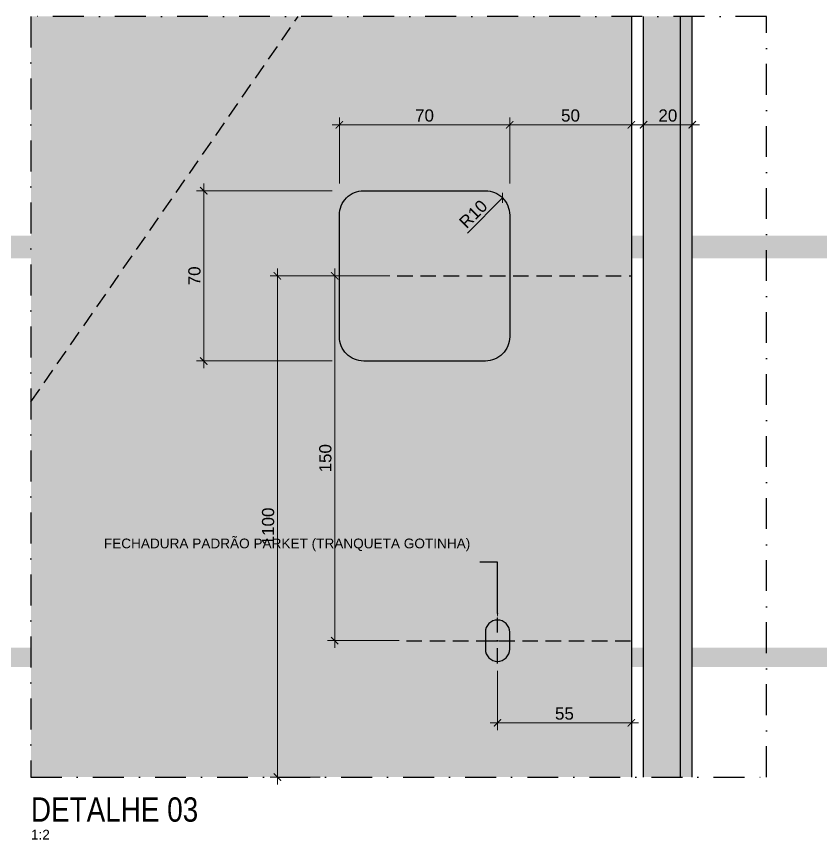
# Model space of a CAD drawing. Header units: millimetres. Extents: x -63251 to 507826, y 5339 to 217512.
# Drawn here: x 113545 to 113875.8, y 103603.4 to 103941.9 of the extents above; entities that cross this region are included whole.
import ezdxf
from ezdxf import colors
from ezdxf.entities.mleader import LeaderData, LeaderLine
from ezdxf.math import Vec2, Vec3

# ---------------------------------------------------------------- set-up
doc = ezdxf.new("R2010")
doc.units = ezdxf.units.MM
doc.header["$PDMODE"] = 3
doc.linetypes.add('TRAÇO 1-1', pattern=[9.525, 6.35, -3.175])
doc.linetypes.add('TRAÇO E PONTO 1-1', pattern=[25.4, 12.7, -6.35, 0, -6.35])
doc.layers.add('ARQ-COTA', color=12, linetype='Continuous', lineweight=9)
for name, color, linetype in [('COTAS', 9, 'Continuous'), ('FERRAGEM', 3, 'Continuous'), ('HACHURA', 21, 'Continuous'), ('LAYOUT', 4, 'Continuous'), ('MARCENARIA', 4, 'Continuous'), ('MARCENARIA . M', 4, 'Continuous'), ('PAREDE', 94, 'Continuous'), ('PROJEÇÃO', 8, 'Continuous'), ('TEXTO', 105, 'Continuous'), ('TEXTO TRAÇO PONTO', 105, 'TRAÇO E PONTO 1-1')]:
    doc.layers.add(name, color=color, linetype=linetype)
doc.styles.add('1-1', font='arial.ttf', dxfattribs={"height": 0.2})
doc.styles.add('PADRÃO', font='arial.ttf')
doc.styles.add('TITULO', font='swissck.ttf')
doc.dimstyles.new('1-2', dxfattribs={"dimscale": 2, "dimtxt": 2.5, "dimasz": 1.5, "dimexe": 1.5, "dimexo": 1.5, "dimtad": 1, "dimtxsty": 'PADRÃO', "dimblk": 'ARCHTICK', "dimcen": 2.5, "dimdle": 1.5, "dimclrd": 9, "dimclre": 9, "dimclrt": 6, "dimadec": 0, "dimazin": 0, "dimtfac": 1, "dimtmove": 0, "dimatfit": 3, "dimfxl": 1.25, "dimlwd": -1, "dimlwe": -1, "dimarcsym": 0})

# ---------------------------------------------------------------- blocks, each defined once
blk = doc.blocks.new('_ArchTick')
at = {"color": 0, "linetype": 'ByBlock', "const_width": 0.15}
blk.add_lwpolyline([(-0.5, -0.5), (0.5, 0.5)], dxfattribs=at)
blk = doc.blocks.new('*D1040')
at = {"layer": 'ARQ-COTA', "color": 9, "transparency": 16777216}
for p, q in [((113677.69, 103873.2), (113677.69, 103900.32)), ((113747.69, 103873.2), (113747.69, 103900.32)), ((113674.69, 103897.32), (113750.69, 103897.32))]:
    blk.add_line(p, q, dxfattribs=at)
at = {"layer": 'Defpoints', "color": 0, "transparency": 16777216}
for p in [(113747.69, 103897.32), (113677.69, 103870.2), (113747.69, 103870.2)]:
    blk.add_point(p, dxfattribs=at)
at = {"layer": 'ARQ-COTA', "color": 9, "transparency": 16777216, "xscale": 3, "yscale": 3, "zscale": 3, "rotation": 180}
blk.add_blockref('_ArchTick', (113677.69, 103897.32), dxfattribs=at)
at = {"layer": 'ARQ-COTA', "color": 9, "transparency": 16777216, "xscale": 3, "yscale": 3, "zscale": 3}
blk.add_blockref('_ArchTick', (113747.69, 103897.32), dxfattribs=at)
at = {"layer": 'ARQ-COTA', "color": 6, "transparency": 16777216, "insert": (113712.69, 103901.12), "char_height": 5, "attachment_point": 5, "style": 'PADRÃO'}
blk.add_mtext('70', dxfattribs=at)
blk = doc.blocks.new('*D1041')
at = {"layer": 'ARQ-COTA', "color": 9, "transparency": 16777216}
for p, q in [((113621.96, 103873.2), (113621.96, 103797.2)), ((113674.69, 103870.2), (113618.96, 103870.2)), ((113674.69, 103800.2), (113618.96, 103800.2))]:
    blk.add_line(p, q, dxfattribs=at)
at = {"layer": 'Defpoints', "color": 0, "transparency": 16777216}
for p in [(113677.69, 103870.2), (113621.96, 103800.2), (113677.69, 103800.2)]:
    blk.add_point(p, dxfattribs=at)
at = {"layer": 'ARQ-COTA', "color": 9, "transparency": 16777216, "xscale": 3, "yscale": 3, "zscale": 3}
for p, rotation in [((113621.96, 103870.2), 90), ((113621.96, 103800.2), 270)]:
    blk.add_blockref('_ArchTick', p, dxfattribs=dict(at, rotation=rotation))
at = {"layer": 'ARQ-COTA', "color": 6, "transparency": 16777216, "insert": (113618.16, 103835.2), "char_height": 5, "attachment_point": 5, "rotation": 90, "style": 'PADRÃO'}
blk.add_mtext('70', dxfattribs=at)
blk = doc.blocks.new('*D1042')
at = {"layer": 'ARQ-COTA', "color": 9, "transparency": 16777216}
for p, q in [((113747.69, 103873.2), (113747.69, 103900.32)), ((113797.69, 103871.22), (113797.69, 103900.32)), ((113744.69, 103897.32), (113800.69, 103897.32))]:
    blk.add_line(p, q, dxfattribs=at)
at = {"layer": 'Defpoints', "color": 0, "transparency": 16777216}
for p in [(113797.69, 103897.32), (113747.69, 103870.2), (113797.69, 103868.22)]:
    blk.add_point(p, dxfattribs=at)
at = {"layer": 'ARQ-COTA', "color": 9, "transparency": 16777216, "xscale": 3, "yscale": 3, "zscale": 3, "rotation": 180}
blk.add_blockref('_ArchTick', (113747.69, 103897.32), dxfattribs=at)
at = {"layer": 'ARQ-COTA', "color": 9, "transparency": 16777216, "xscale": 3, "yscale": 3, "zscale": 3}
blk.add_blockref('_ArchTick', (113797.69, 103897.32), dxfattribs=at)
at = {"layer": 'ARQ-COTA', "color": 6, "transparency": 16777216, "insert": (113772.69, 103901.12), "char_height": 5, "attachment_point": 5, "style": 'PADRÃO'}
blk.add_mtext('50', dxfattribs=at)
blk = doc.blocks.new('*D1043')
at = {"layer": 'ARQ-COTA', "color": 9, "transparency": 16777216}
blk.add_line((113730.31, 103852.82), (113744.76, 103867.27), dxfattribs=at)
at = {"layer": 'Defpoints', "color": 0, "transparency": 16777216}
for p in [(113744.76, 103867.27), (113737.69, 103860.2)]:
    blk.add_point(p, dxfattribs=at)
at = {"layer": 'ARQ-COTA', "color": 9, "transparency": 16777216, "xscale": 3, "yscale": 3, "zscale": 3, "rotation": 44.99999999941042}
blk.add_blockref('_ArchTick', (113744.76, 103867.27), dxfattribs=at)
at = {"layer": 'ARQ-COTA', "color": 6, "transparency": 16777216, "insert": (113732.73, 103860.61), "char_height": 5, "attachment_point": 5, "rotation": 45, "style": 'PADRÃO'}
blk.add_mtext('R10', dxfattribs=at)
blk = doc.blocks.new('*D1044')
at = {"layer": 'ARQ-COTA', "color": 9, "transparency": 16777216}
for p, q in [((113802.69, 103871.22), (113802.69, 103900.32)), ((113822.69, 103876.9), (113822.69, 103900.32)), ((113799.69, 103897.32), (113825.69, 103897.32))]:
    blk.add_line(p, q, dxfattribs=at)
at = {"layer": 'Defpoints', "color": 0, "transparency": 16777216}
for p in [(113822.69, 103897.32), (113822.69, 103873.9), (113802.69, 103868.22)]:
    blk.add_point(p, dxfattribs=at)
at = {"layer": 'ARQ-COTA', "color": 9, "transparency": 16777216, "xscale": 3, "yscale": 3, "zscale": 3, "rotation": 180}
blk.add_blockref('_ArchTick', (113802.69, 103897.32), dxfattribs=at)
at = {"layer": 'ARQ-COTA', "color": 9, "transparency": 16777216, "xscale": 3, "yscale": 3, "zscale": 3}
blk.add_blockref('_ArchTick', (113822.69, 103897.32), dxfattribs=at)
at = {"layer": 'ARQ-COTA', "color": 6, "transparency": 16777216, "insert": (113812.69, 103901.12), "char_height": 5, "attachment_point": 5, "style": 'PADRÃO'}
blk.add_mtext('20', dxfattribs=at)
blk = doc.blocks.new('*D1045')
at = {"layer": 'ARQ-COTA', "color": 9, "transparency": 16777216}
for p, q in [((113742.69, 103672.79), (113742.69, 103648.4)), ((113797.69, 103653.79), (113797.69, 103648.4)), ((113739.69, 103651.4), (113800.69, 103651.4))]:
    blk.add_line(p, q, dxfattribs=at)
at = {"layer": 'Defpoints', "color": 0, "transparency": 16777216}
for p in [(113742.69, 103675.79), (113797.69, 103656.79), (113797.69, 103651.4)]:
    blk.add_point(p, dxfattribs=at)
at = {"layer": 'ARQ-COTA', "color": 9, "transparency": 16777216, "xscale": 3, "yscale": 3, "zscale": 3, "rotation": 180}
blk.add_blockref('_ArchTick', (113742.69, 103651.4), dxfattribs=at)
at = {"layer": 'ARQ-COTA', "color": 9, "transparency": 16777216, "xscale": 3, "yscale": 3, "zscale": 3}
blk.add_blockref('_ArchTick', (113797.69, 103651.4), dxfattribs=at)
at = {"layer": 'ARQ-COTA', "color": 6, "transparency": 16777216, "insert": (113770.19, 103655.19), "char_height": 5, "attachment_point": 5, "style": 'PADRÃO'}
blk.add_mtext('55', dxfattribs=at)
blk = doc.blocks.new('*D1046')
at = {"layer": 'ARQ-COTA', "color": 9, "transparency": 16777216}
for p, q in [((113675.77, 103682.2), (113675.77, 103838.2)), ((113698.49, 103835.2), (113672.77, 103835.2)), ((113702.3, 103685.2), (113672.77, 103685.2))]:
    blk.add_line(p, q, dxfattribs=at)
at = {"layer": 'Defpoints', "color": 0, "transparency": 16777216}
for p in [(113675.77, 103835.2), (113701.49, 103835.2), (113705.3, 103685.2)]:
    blk.add_point(p, dxfattribs=at)
at = {"layer": 'ARQ-COTA', "color": 9, "transparency": 16777216, "xscale": 3, "yscale": 3, "zscale": 3}
for p, rotation in [((113675.77, 103835.2), 90), ((113675.77, 103685.2), 270)]:
    blk.add_blockref('_ArchTick', p, dxfattribs=dict(at, rotation=rotation))
at = {"layer": 'ARQ-COTA', "color": 6, "transparency": 16777216, "insert": (113671.96, 103760.2), "char_height": 5, "attachment_point": 5, "rotation": 90, "style": 'PADRÃO'}
blk.add_mtext('150', dxfattribs=at)
blk = doc.blocks.new('*D1047')
at = {"layer": 'ARQ-COTA', "color": 9, "transparency": 16777216}
for p, q in [((113652.23, 103838.2), (113652.23, 103626.12)), ((113698.49, 103835.2), (113649.23, 103835.2)), ((113669.76, 103629.12), (113649.23, 103629.12))]:
    blk.add_line(p, q, dxfattribs=at)
at = {"layer": 'Defpoints', "color": 0, "transparency": 16777216}
for p in [(113701.49, 103835.2), (113652.23, 103629.12), (113672.76, 103629.12)]:
    blk.add_point(p, dxfattribs=at)
at = {"layer": 'ARQ-COTA', "color": 9, "transparency": 16777216, "xscale": 3, "yscale": 3, "zscale": 3}
for p, rotation in [((113652.23, 103835.2), 90), ((113652.23, 103629.12), 270)]:
    blk.add_blockref('_ArchTick', p, dxfattribs=dict(at, rotation=rotation))
at = {"layer": 'ARQ-COTA', "color": 6, "transparency": 16777216, "insert": (113648.43, 103732.16), "char_height": 5, "attachment_point": 5, "rotation": 90, "style": 'PADRÃO'}
blk.add_mtext('1100', dxfattribs=at)

msp = doc.modelspace()

# ---------------------------------------------------------------- linework, layer by layer
at = {"layer": 'FERRAGEM'}
msp.add_lwpolyline([(113742.688, 103676.696), (113742.688, 103676.696, 0.4142136), (113747.688, 103681.696), (113747.688, 103688.696, 0.4142136), (113742.688, 103693.696), (113742.688, 103693.696, 0.4142136), (113737.688, 103688.696), (113737.688, 103681.696, 0.4142136)], format="xyb", close=True, dxfattribs=at)
at = {"layer": 'LAYOUT', "color": 10, "linetype": 'TRAÇO E PONTO 1-1', "ltscale": 0.5}
for p, q in [((113742.688, 103675.787), (113742.688, 103694.605)), ((113736.721, 103685.196), (113748.656, 103685.196))]:
    msp.add_line(p, q, dxfattribs=at)
at = {"layer": 'PAREDE', "color": 10, "linetype": 'TRAÇO 1-1'}
msp.add_line((113705.298, 103685.196), (113797.688, 103685.196), dxfattribs=at)

# ---------------------------------------------------------------- texts
at = {"layer": 'TEXTO', "color": 1, "insert": (113550.951, 103610.623), "char_height": 10, "width": 220.061, "attachment_point": 7, "style": 'TITULO'}
msp.add_mtext('DETALHE 03', dxfattribs=at)
at = {"layer": 'TEXTO', "insert": (113550.951, 103607.423), "char_height": 4, "width": 48, "attachment_point": 1, "style": 'PADRÃO'}
msp.add_mtext('1:2', dxfattribs=at)

# ---------------------------------------------------------------- dimensions: what is measured, and where the dimension line sits
at = {"layer": 'ARQ-COTA'}
for base, p1, p2, picture, middle in [((113747.688, 103897.322), (113677.688, 103870.196), (113747.688, 103870.196), '*D1040', (113712.688, 103901.125)), ((113797.688, 103897.322), (113747.688, 103870.196), (113797.688, 103868.222), '*D1042', (113772.688, 103901.125)), ((113822.688, 103897.322), (113802.688, 103868.222), (113822.688, 103873.9), '*D1044', (113812.688, 103901.125)), ((113797.688, 103651.398), (113742.688, 103675.787), (113797.688, 103656.786), '*D1045', (113770.188, 103655.191))]:
    dim = msp.add_linear_dim(base=base, p1=p1, p2=p2, dimstyle='1-2', dxfattribs=at)
    dim.commit()
    dim.dimension.update_dxf_attribs({"geometry": picture, "text_midpoint": middle})

# ---------------------------------------------------------------- leaders
at = {"layer": 'COTAS', "ltscale": 0.4}
ml = msp.add_multileader_mtext('Standard', dxfattribs=at)
ml.set_content('BIT 5x5mm', color=105, style='1-1')
ml.set_leader_properties(color=256, linetype='ByLayer', lineweight=-1)
ml.build(insert=Vec2(0, 0))
ml.multileader.update_dxf_attribs({"text_left_attachment_type": 2, "text_right_attachment_type": 2, "dogleg_length": 0.36, "arrow_head_size": 2, "scale": 20})
ctx = ml.context
ctx.base_point, ctx.scale, ctx.arrow_head_size, ctx.landing_gap_size, ctx.plane_origin = Vec3(112929.352, 103918.822), 20, 2, 4, Vec3(112860.376, 103885.611)
ctx.left_attachment, ctx.right_attachment = 2, 2
notes = []
notes.append((ctx, [(0, (1, 1, 0), (112919.293, 103918.822), (1, 0), 10.059, [(0, [(112919.302, 103904.664)], 0, [])])]))
ctx.mtext.insert, ctx.mtext.width, ctx.mtext.flow_direction = Vec3(112933.352, 103920.856), 80.51012, 5
ml = msp.add_multileader_mtext('Standard', dxfattribs=at)
ml.set_content('BIT 5x5mm', color=105, style='1-1')
ml.set_leader_properties(color=256, linetype='ByLayer', lineweight=-1)
ml.build(insert=Vec2(0, 0))
ml.multileader.update_dxf_attribs({"text_left_attachment_type": 2, "text_right_attachment_type": 2, "dogleg_length": 0.36, "arrow_head_size": 2, "scale": 20})
ctx = ml.context
ctx.base_point, ctx.scale, ctx.arrow_head_size, ctx.landing_gap_size, ctx.plane_origin = Vec3(113405.116, 103917.698), 20, 2, 4, Vec3(113468.732, 103909.115)
ctx.left_attachment, ctx.right_attachment = 2, 2
notes.append((ctx, [(0, (1, 1, 0), (113450.97, 103917.698), (-1, 0), 10.059, [(0, [(113450.955, 103904.664)], 0, [])])]))
ctx.mtext.insert, ctx.mtext.width, ctx.mtext.flow_direction = Vec3(113409.116, 103919.732), 80.51012, 5
ml = msp.add_multileader_mtext('Standard', dxfattribs=at)
ml.set_content('{\\fArial|b1|i0|c0|p34;REFORÇO NO VÃO DA PORTA PARA INSTALAÇÃO DE CORTA LUZ}', color=105, style='1-1')
ml.set_leader_properties(color=256, linetype='ByLayer', lineweight=-1)
ml.build(insert=Vec2(0, 0))
ml.multileader.update_dxf_attribs({"text_left_attachment_type": 2, "text_right_attachment_type": 2, "dogleg_length": 0.36, "arrow_head_size": 2, "scale": 20})
ctx = ml.context
ctx.base_point, ctx.scale, ctx.arrow_head_size, ctx.landing_gap_size, ctx.plane_origin = Vec3(113979.116, 103842.912), 20, 2, 4, Vec3(114106.052, 103840.678)
ctx.left_attachment, ctx.right_attachment, ctx.text_align_type = 2, 2, 1
notes.append((ctx, [(1, (1, 1, 0), (113971.916, 103842.912), (1, 0), 7.2, [(1, [(113971.916, 103767.113)], 0, [])])]))
ctx.mtext.insert, ctx.mtext.width, ctx.mtext.alignment, ctx.mtext.flow_direction = Vec3(114032.728, 103849.734), 101.4372, 2, 5
ctx.mtext.has_bg_fill, ctx.mtext.bg_color, ctx.mtext.bg_scale_factor, ctx.mtext.bg_transparency, ctx.mtext.use_window_bg_color = 1, -1023563609, 1.5, 0, 0
ml = msp.add_multileader_mtext('Standard', dxfattribs=at)
ml.set_content('\\pxt3;{\\C10;FECHADURA PADRÃO PARKET (TRANQUETA GOTINHA)}', color=105, style='1-1')
ml.set_leader_properties(color=256, linetype='ByLayer', lineweight=-1)
ml.build(insert=Vec2(0, 0))
ml.multileader.update_dxf_attribs({"text_left_attachment_type": 2, "text_right_attachment_type": 2, "dogleg_length": 0.36, "arrow_head_size": 2, "scale": 20})
ctx = ml.context
ctx.base_point, ctx.scale, ctx.arrow_head_size, ctx.landing_gap_size, ctx.plane_origin = Vec3(113667.679, 103717.41), 20, 2, 4, Vec3(113766.605, 103735.748)
ctx.left_attachment, ctx.right_attachment, ctx.text_align_type = 2, 2, 2
notes.append((ctx, [(0, (1, 1, 0), (113742.688, 103717.41), (-1, 0), 7.2, [(0, [(113742.688, 103694.605)], 0, [])])]))
ctx.mtext.insert, ctx.mtext.width, ctx.mtext.alignment, ctx.mtext.flow_direction = Vec3(113731.488, 103727.173), 65.78421, 3, 5
ml = msp.add_multileader_mtext('Standard', dxfattribs=at)
ml.set_content('Bit 5 x 5 mm ', color=105, style='1-1')
ml.set_leader_properties(color=256, linetype='ByLayer', lineweight=-1)
ml.build(insert=Vec2(0, 0))
ml.multileader.update_dxf_attribs({"text_left_attachment_type": 2, "text_right_attachment_type": 2, "dogleg_length": 0.36, "arrow_head_size": 2, "scale": 20})
ctx = ml.context
ctx.base_point, ctx.scale, ctx.arrow_head_size, ctx.landing_gap_size, ctx.plane_origin = Vec3(113458.475, 103642.641), 20, 2, 4, Vec3(113351.203, 103711.391)
ctx.left_attachment, ctx.right_attachment = 2, 2
notes.append((ctx, [(0, (1, 1, 0), (113451.275, 103642.641), (1, 0), 7.2, [(0, [(113451.29, 103671.785)], 0, [])])]))
ctx.mtext.insert, ctx.mtext.width, ctx.mtext.flow_direction = Vec3(113462.475, 103644.675), 80.51012, 5
for ctx, leaders in notes:
    for number, flags, end, landing, length, lines in leaders:
        leader = LeaderData()
        leader.index, (leader.has_last_leader_line, leader.has_dogleg_vector, leader.attachment_direction) = number, flags
        leader.last_leader_point, leader.dogleg_vector, leader.dogleg_length = Vec3(end), Vec3(landing), length
        for number, points, colour, breaks in lines:
            line = LeaderLine()
            line.index, line.vertices, line.color, line.breaks = number, Vec3.list(points), colors.encode_raw_color(colour), breaks
            leader.lines.append(line)
        ctx.leaders.append(leader)

# ---------------------------------------------------------------- next in the draw order: hatches: boundary and pattern name
at = {"layer": 'HACHURA', "true_color": 0xba9673}
h = msp.add_hatch(color=33, dxfattribs=at)
h.dxf.hatch_style = 1
h.paths.add_polyline_path([(113550.951, 103629.123), (113797.688, 103629.123), (113797.688, 103941.869), (113550.951, 103941.869)])
h = msp.add_hatch(color=33, dxfattribs=at)
h.dxf.hatch_style = 1
h.paths.add_polyline_path([(113802.688, 103629.123), (113822.688, 103629.123), (113822.688, 103941.869), (113802.688, 103941.869)])

# ---------------------------------------------------------------- next in the draw order: linework, layer by layer
at = {"layer": 'MARCENARIA'}
for points in [[(113802.688, 103629.123), (113802.688, 103941.869)], [(113817.688, 103941.869), (113817.688, 103629.123)]]:
    msp.add_lwpolyline(points, dxfattribs=at)
at = {"layer": 'MARCENARIA . M'}
msp.add_lwpolyline([(113797.688, 103941.869), (113797.688, 103629.123)], dxfattribs=at)
msp.add_lwpolyline([(113737.688, 103800.196), (113687.688, 103800.196, -0.4142136), (113677.688, 103810.196), (113677.688, 103860.196, -0.4142136), (113687.688, 103870.196), (113737.688, 103870.196, -0.4142136), (113747.688, 103860.196), (113747.688, 103810.196, -0.4142136)], format="xyb", close=True, dxfattribs=at)
at = {"layer": 'PAREDE'}
msp.add_line((113822.688, 103629.123), (113822.688, 103941.869), dxfattribs=at)
at = {"layer": 'PAREDE', "color": 10, "linetype": 'TRAÇO 1-1'}
msp.add_line((113701.493, 103835.196), (113797.688, 103835.196), dxfattribs=at)
at = {"layer": 'PROJEÇÃO', "color": 21, "linetype": 'TRAÇO 1-1'}
msp.add_lwpolyline([(113550.951, 103783.36), (113660.78, 103941.869)], dxfattribs=at)
at = {"layer": 'TEXTO TRAÇO PONTO'}
msp.add_lwpolyline([(113853.179, 103629.123), (113853.179, 103941.869), (113550.951, 103941.869), (113550.951, 103629.123)], close=True, dxfattribs=at)

# ---------------------------------------------------------------- next in the draw order: dimensions: what is measured, and where the dimension line sits
at = {"layer": 'ARQ-COTA'}
dim = msp.add_linear_dim(base=(113621.96, 103800.196), p1=(113677.688, 103870.196), p2=(113677.688, 103800.196), angle=90, dimstyle='1-2', dxfattribs=at)
dim.commit()
dim.dimension.update_dxf_attribs({"geometry": '*D1041', "text_midpoint": (113618.157, 103835.196)})
dim = msp.add_radius_dim(center=(113737.688, 103860.196), mpoint=(113744.759, 103867.267), dimstyle='1-2', dxfattribs=at)
dim.commit()
dim.dimension.update_dxf_attribs({"geometry": '*D1043', "text_midpoint": (113735.415, 103857.922), "dimtype": 164})
for base, p1, p2, text, picture, middle in [((113652.232, 103629.123), (113701.493, 103835.196), (113672.759, 103629.123), '1100', '*D1047', (113648.43, 103732.159)), ((113675.765, 103835.196), (113705.298, 103685.196), (113701.493, 103835.196), '150', '*D1046', (113671.962, 103760.196))]:
    dim = msp.add_linear_dim(base=base, p1=p1, p2=p2, angle=90, text=text, dimstyle='1-2', dxfattribs=at)
    dim.commit()
    dim.dimension.update_dxf_attribs({"geometry": picture, "text_midpoint": middle})

# ---------------------------------------------------------------- next in the draw order: leaders
at = {"layer": 'COTAS', "ltscale": 0.4}
ml = msp.add_multileader_mtext('Standard', dxfattribs=at)
ml.set_content('PIVÔ LATERAL CIR-16 ECLISSE', color=105, style='1-1')
ml.set_leader_properties(color=256, linetype='ByLayer', lineweight=-1)
ml.build(insert=Vec2(0, 0))
ml.multileader.update_dxf_attribs({"text_left_attachment_type": 2, "text_right_attachment_type": 2, "dogleg_length": 0.36, "arrow_head_size": 2, "scale": 20})
ctx = ml.context
ctx.base_point, ctx.scale, ctx.arrow_head_size, ctx.landing_gap_size, ctx.plane_origin = Vec3(113284.608, 103807.978), 20, 2, 4, Vec3(113375.886, 103868.312)
ctx.left_attachment, ctx.right_attachment = 2, 2
notes = []
notes.append((ctx, [(0, (1, 1, 0), (113358.124, 103807.978), (-1, 0), 7.2, [(0, [(113358.109, 103877.697)], 0, [])])]))
ctx.mtext.insert, ctx.mtext.width, ctx.mtext.flow_direction = Vec3(113288.608, 103813.884), 80.51012, 5
ml = msp.add_multileader_mtext('Standard', dxfattribs=at)
ml.set_content('ACABAMENTO EM {\\fArial|b1|i0|c0|p34;LÂMINAS NATURAIS DE CARVALHO EUROPEU}', color=105, style='1-1')
ml.set_leader_properties(color=256, linetype='ByLayer', lineweight=-1)
ml.build(insert=Vec2(0, 0))
ml.multileader.update_dxf_attribs({"text_left_attachment_type": 2, "text_right_attachment_type": 2, "dogleg_length": 0.36, "arrow_head_size": 2, "scale": 20})
ctx = ml.context
ctx.base_point, ctx.scale, ctx.arrow_head_size, ctx.landing_gap_size, ctx.plane_origin = Vec3(112998.797, 103750.137), 20, 2, 4, Vec3(113050.528, 103837.323)
ctx.left_attachment, ctx.right_attachment = 2, 2
notes.append((ctx, [(1, (1, 1, 0), (112991.597, 103750.137), (1, 0), 7.2, [(0, [(112991.597, 103859.675)], 0, [])])]))
ctx.mtext.insert, ctx.mtext.width, ctx.mtext.flow_direction = Vec3(113002.797, 103756.057), 104.28206, 5
ml = msp.add_multileader_mtext('Standard', dxfattribs=at)
ml.set_content('PUXADOR CAVA', color=105, style='1-1')
ml.set_leader_properties(color=256, linetype='ByLayer', lineweight=-1)
ml.build(insert=Vec2(0, 0))
ml.multileader.update_dxf_attribs({"text_left_attachment_type": 2, "text_right_attachment_type": 2, "dogleg_length": 0.36, "arrow_head_size": 2, "scale": 20})
ctx = ml.context
ctx.base_point, ctx.scale, ctx.arrow_head_size, ctx.landing_gap_size, ctx.plane_origin = Vec3(113033.758, 103804.938), 20, 2, 4, Vec3(112967.641, 103860.07)
ctx.left_attachment, ctx.right_attachment = 2, 2
notes.append((ctx, [(0, (1, 1, 0), (113026.558, 103804.938), (1, 0), 7.2, [(0, [(113026.573, 103859.675)], 0, [])])]))
ctx.mtext.insert, ctx.mtext.width, ctx.mtext.flow_direction = Vec3(113037.758, 103807.007), 80.51012, 5
for ctx, leaders in notes:
    for number, flags, end, landing, length, lines in leaders:
        leader = LeaderData()
        leader.index, (leader.has_last_leader_line, leader.has_dogleg_vector, leader.attachment_direction) = number, flags
        leader.last_leader_point, leader.dogleg_vector, leader.dogleg_length = Vec3(end), Vec3(landing), length
        for number, points, colour, breaks in lines:
            line = LeaderLine()
            line.index, line.vertices, line.color, line.breaks = number, Vec3.list(points), colors.encode_raw_color(colour), breaks
            leader.lines.append(line)
        ctx.leaders.append(leader)

# ---------------------------------------------------------------- next in the draw order: leaders
ml = msp.add_multileader_mtext('Standard', dxfattribs=at)
ml.set_content('{\\fArial|b1|i0|c0|p34;GAXETA COM COR CARVALHO EUROPEU}', color=105, style='1-1')
ml.set_leader_properties(color=256, linetype='ByLayer', lineweight=-1)
ml.build(insert=Vec2(0, 0))
ml.multileader.update_dxf_attribs({"text_left_attachment_type": 2, "text_right_attachment_type": 2, "dogleg_length": 0.36, "arrow_head_size": 2, "scale": 20})
ctx = ml.context
ctx.base_point, ctx.scale, ctx.arrow_head_size, ctx.landing_gap_size, ctx.plane_origin = Vec3(113447.247, 103839.58), 20, 2, 4, Vec3(113332.775, 103927.24)
ctx.left_attachment, ctx.right_attachment, ctx.text_align_type = 2, 2, 1
notes = []
notes.append((ctx, [(0, (1, 1, 0), (113440.047, 103839.58), (1, 0), 7.2, [(0, [(113428.95, 103873.675)], 0, [])])]))
ctx.mtext.insert, ctx.mtext.width, ctx.mtext.alignment, ctx.mtext.flow_direction = Vec3(113473.82, 103848.383), 49.71295, 2, 5
ctx.mtext.has_bg_fill, ctx.mtext.bg_color, ctx.mtext.bg_scale_factor, ctx.mtext.bg_transparency, ctx.mtext.use_window_bg_color = 1, -1023563609, 1.5, 0, 0
ml = msp.add_multileader_mtext('Standard', dxfattribs=at)
ml.set_content('{\\fArial|b1|i0|c0|p34;MODELO DE PERFIL PARA TRANSIÇÃO DE FORRO SOBMEDIDA (\\C10;SOB RESPONSABILIADE DA OBRA\\C105;)}', color=105, style='1-1')
ml.set_leader_properties(color=256, linetype='ByLayer', lineweight=-1)
ml.build(insert=Vec2(0, 0))
ml.multileader.update_dxf_attribs({"text_left_attachment_type": 2, "text_right_attachment_type": 2, "dogleg_length": 0.36, "arrow_head_size": 2, "scale": 20})
ctx = ml.context
ctx.base_point, ctx.scale, ctx.arrow_head_size, ctx.landing_gap_size, ctx.plane_origin = Vec3(114023.159, 103663.8), 20, 2, 4, Vec3(113949.842, 103698.909)
ctx.left_attachment, ctx.right_attachment, ctx.text_align_type = 2, 2, 1
notes.append((ctx, [(0, (1, 1, 0), (114015.959, 103663.8), (1, 0), 7.2, [(0, [(113964.621, 103716.509)], 0, [])])]))
ctx.mtext.insert, ctx.mtext.width, ctx.mtext.alignment, ctx.mtext.flow_direction = Vec3(114061.492, 103680.316), 69.38449, 2, 5
ctx.mtext.has_bg_fill, ctx.mtext.bg_color, ctx.mtext.bg_scale_factor, ctx.mtext.bg_transparency, ctx.mtext.use_window_bg_color = 1, -1023563609, 1.5, 0, 0
for ctx, leaders in notes:
    for number, flags, end, landing, length, lines in leaders:
        leader = LeaderData()
        leader.index, (leader.has_last_leader_line, leader.has_dogleg_vector, leader.attachment_direction) = number, flags
        leader.last_leader_point, leader.dogleg_vector, leader.dogleg_length = Vec3(end), Vec3(landing), length
        for number, points, colour, breaks in lines:
            line = LeaderLine()
            line.index, line.vertices, line.color, line.breaks = number, Vec3.list(points), colors.encode_raw_color(colour), breaks
            leader.lines.append(line)
        ctx.leaders.append(leader)

doc.saveas('drawing.dxf')
